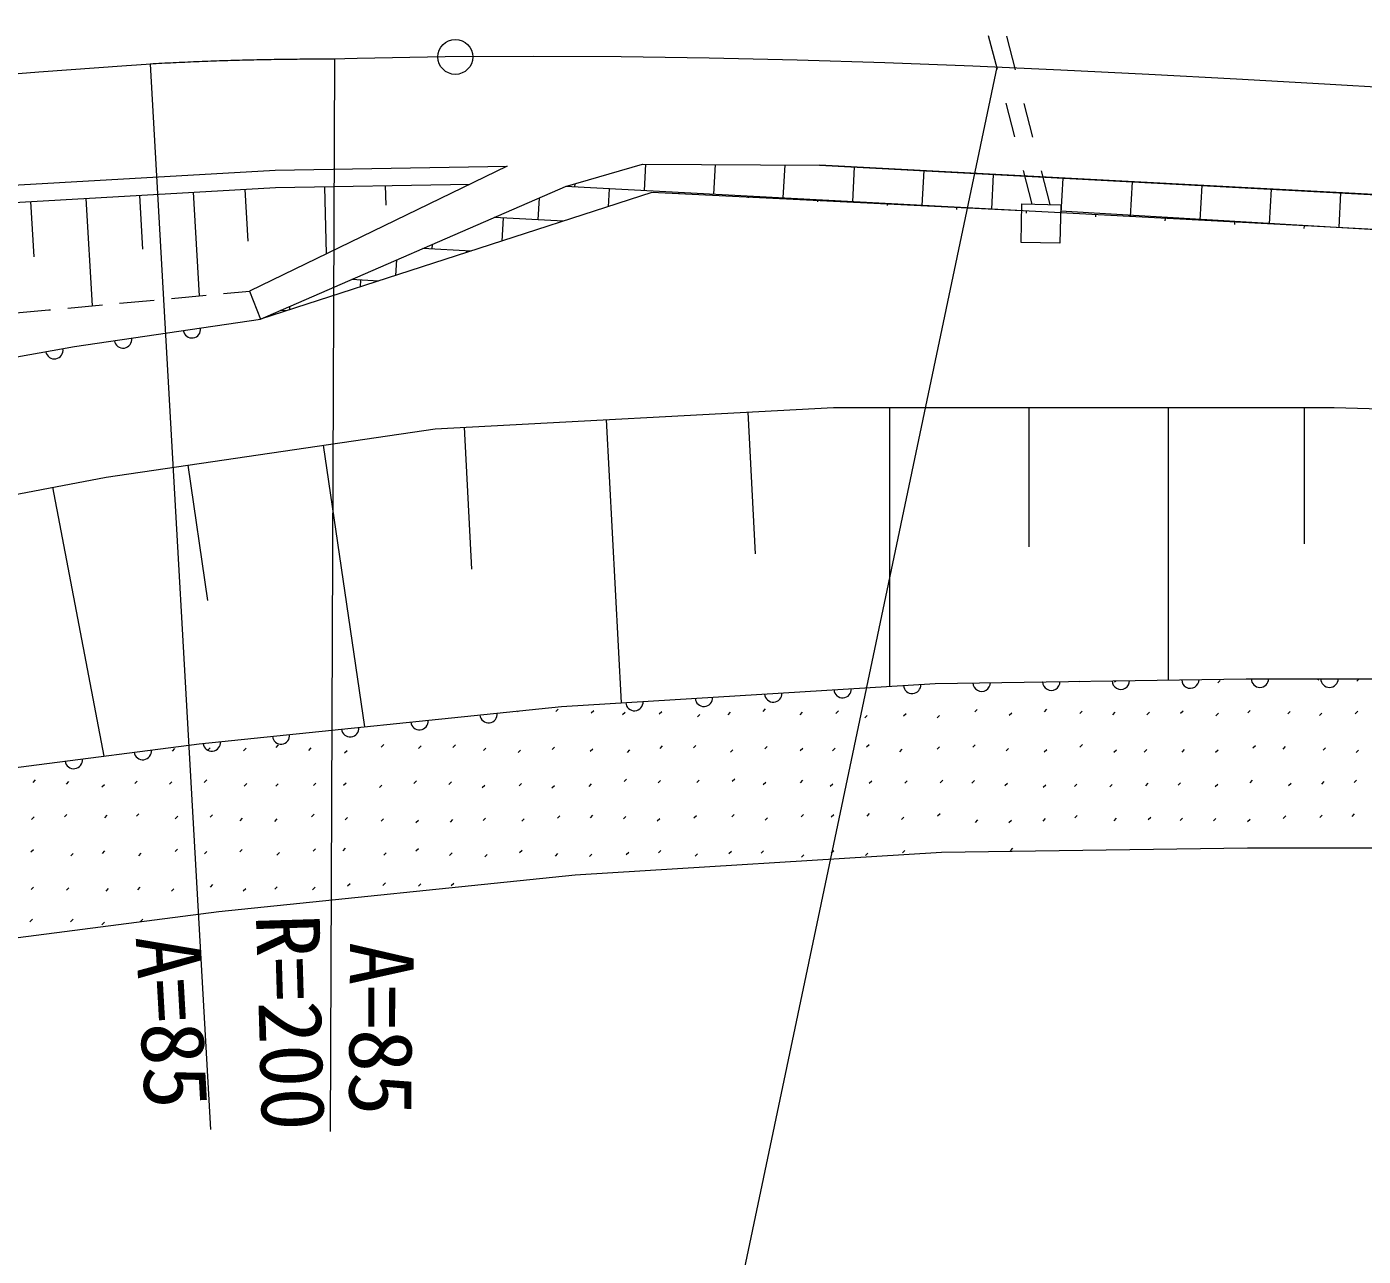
# Model space of a CAD drawing. Units: millimetres, scale not verified. Extents: x 40000 to 680000, y 20000 to 380000.
# Drawn here: x 353550 to 391972, y 259490 to 294826 of the extents above; entities that cross this region are included whole.
import ezdxf
from ezdxf.enums import TextEntityAlignment as Align

# ---------------------------------------------------------------- set-up
doc = ezdxf.new("R2010")
doc.units = ezdxf.units.MM
doc.header["$LTSCALE"] = 1000
doc.linetypes.add('LONG_DASHED_DOTTED', pattern=[15.25, 12, -1.5, 0.25, -1.5])
for name, color, linetype, lineweight in [('M-BGD', 7, 'Continuous', 13), ('M-BMK', 7, 'LONG_DASHED_DOTTED', 13), ('M-STR-HTXT', 7, 'Continuous', 13)]:
    doc.layers.add(name, color=color, linetype=linetype, lineweight=lineweight)
doc.styles.add('ＭＳ ゴシック', font='')
doc.styles.get('ＭＳ ゴシック').set_extended_font_data('MS Gothic')

msp = doc.modelspace()

# ---------------------------------------------------------------- linework, layer by layer
at = {"layer": 'M-BGD'}
for p, q in [((381453, 293600), (381202, 294568)), ((381972, 293590), (381721, 294558)), ((357102, 293753), (358829, 263131)), ((362398, 293892), (362270, 263077)), ((381953, 291664), (381703, 292632)), ((382472, 291654), (382222, 292622)), ((371335, 290873), (371295, 290117)), ((373338, 290864), (373292, 290011)), ((375340, 290855), (375289, 289905)), ((429057, 288046), (376341, 290850)), ((377340, 290797), (377287, 289798)), ((379337, 290691), (379284, 289692)), ((381334, 290584), (381281, 289586)), ((382454, 289727), (382204, 290696)), ((382973, 289718), (382723, 290686)), ((383331, 290478), (383278, 289480)), ((359824, 290153), (359910, 288666)), ((362111, 290229), (362157, 288298)), ((363853, 290260), (363873, 289701)), ((411702, 287968), (369039, 290237)), ((369303, 290313), (369298, 290223)), ((370296, 290170), (370269, 289654)), ((385328, 290372), (385275, 289373)), ((387326, 290266), (387272, 289267)), ((389323, 290160), (389270, 289161)), ((353660, 289800), (353751, 288210)), ((355249, 289891), (355426, 286803)), ((356793, 289979), (356882, 288436)), ((358337, 290068), (358508, 287093)), ((371520, 290058), (360268, 286423)), ((368280, 289908), (368246, 289278)), ((382153, 289539), (371520, 290058)), ((372294, 290064), (372291, 290016)), ((374291, 289958), (374288, 289906)), ((376288, 289852), (376285, 289797)), ((378285, 289745), (378282, 289687)), ((391320, 290053), (391267, 289055)), ((368983, 289239), (366986, 289345)), ((367248, 289331), (367212, 288667)), ((380282, 289639), (380279, 289578)), ((382279, 289533), (382276, 289468)), ((384277, 289427), (384273, 289359)), ((386274, 289320), (386270, 289249)), ((388271, 289214), (388267, 289140)), ((390268, 289108), (390264, 289030)), ((365204, 288570), (365197, 288439)), ((366322, 288379), (364934, 288453)), ((366196, 288386), (366193, 288337)), ((364179, 288124), (364155, 287679)), ((363660, 287519), (362883, 287560)), ((363147, 287546), (363136, 287350)), ((357714, 287018), (358710, 287112)), ((359208, 287159), (359953, 287229)), ((353233, 286609), (354188, 286687)), ((354188, 286687), (354230, 286691)), ((354727, 286738), (355723, 286831)), ((356221, 286878), (357216, 286972)), ((360998, 286659), (360831, 286668)), ((361104, 286787), (361099, 286692)), ((374278, 283750), (374494, 279680)), ((378351, 283881), (378351, 275872)), ((382355, 283881), (382355, 279876)), ((386359, 283881), (386359, 276054)), ((390273, 283881), (390273, 279967)), ((366123, 283318), (366339, 279233)), ((370208, 283534), (370639, 275393)), ((362068, 282800), (363256, 274706)), ((358176, 282229), (358747, 278337)), ((354295, 281592), (355767, 273864)), ((382755, 275997), (382758, 276000)), ((383805, 276001), (383819, 276016)), ((384822, 275996), (384857, 276031)), ((387787, 275971), (387857, 276042)), ((388740, 276070), (388757, 276087)), ((390671, 276050), (390708, 276087)), ((391787, 276015), (391858, 276086)), ((367655, 275141), (367673, 275159)), ((368757, 275144), (368827, 275214)), ((369777, 275104), (369848, 275175)), ((370679, 275056), (370750, 275127)), ((371734, 275080), (371804, 275151)), ((373712, 275053), (373782, 275124)), ((374720, 275150), (374790, 275221)), ((375779, 275055), (375849, 275126)), ((376813, 275094), (376883, 275165)), ((380805, 275133), (380875, 275204)), ((381794, 275042), (381864, 275113)), ((382807, 275140), (382878, 275210)), ((383822, 275087), (383893, 275158)), ((384773, 275052), (384843, 275123)), ((385752, 275053), (385823, 275124)), ((386722, 275097), (386793, 275168)), ((388649, 275109), (388720, 275180)), ((389802, 275079), (389873, 275149)), ((391742, 275083), (391813, 275154)), ((372833, 274992), (372904, 275062)), ((377641, 274964), (377712, 275034)), ((378756, 275021), (378827, 275092)), ((379718, 274960), (379789, 275031)), ((387736, 275025), (387807, 275095)), ((390714, 275028), (390785, 275099)), ((357740, 274011), (357811, 274082)), ((358755, 274033), (358826, 274103)), ((359783, 274021), (359854, 274091)), ((360718, 274114), (360789, 274185)), ((361659, 274029), (361729, 274100)), ((362688, 273956), (362758, 274027)), ((363742, 274124), (363813, 274195)), ((364815, 274086), (364886, 274157)), ((365802, 274113), (365873, 274184)), ((366679, 274025), (366749, 274096)), ((367673, 273964), (367744, 274035)), ((368654, 274054), (368725, 274124)), ((369750, 274006), (369820, 274076)), ((370821, 273972), (370891, 274042)), ((371757, 274086), (371828, 274157)), ((372715, 274101), (372786, 274172)), ((373778, 273978), (373848, 274049)), ((374767, 274069), (374837, 274140)), ((375788, 274025), (375859, 274096)), ((376716, 274018), (376786, 274089)), ((377695, 274130), (377766, 274201)), ((378646, 273990), (378716, 274060)), ((379718, 274065), (379789, 274135)), ((380743, 274117), (380813, 274188)), ((381703, 274013), (381774, 274084)), ((382802, 273983), (382873, 274054)), ((383828, 274125), (383899, 274196)), ((384803, 273974), (384873, 274044)), ((385675, 273982), (385746, 274053)), ((386762, 273982), (386833, 274053)), ((387726, 273974), (387797, 274045)), ((388799, 274098), (388870, 274169)), ((389669, 274066), (389740, 274137)), ((390820, 274034), (390890, 274105)), ((391765, 273966), (391836, 274036)), ((370720, 273135), (370791, 273206)), ((373833, 273143), (373904, 273214)), ((353731, 273109), (353802, 273180)), ((354690, 273060), (354761, 273131)), ((355711, 272981), (355781, 273051)), ((356655, 273077), (356726, 273148)), ((357655, 273055), (357725, 273126)), ((358653, 273109), (358724, 273180)), ((359802, 273004), (359873, 273074)), ((360707, 273002), (360777, 273072)), ((361789, 273018), (361859, 273089)), ((362659, 273030), (362730, 273101)), ((363691, 272960), (363762, 273030)), ((364679, 273082), (364750, 273153)), ((365686, 273052), (365757, 273123)), ((366645, 272959), (366716, 273030)), ((367701, 273009), (367772, 273080)), ((368648, 272953), (368719, 273024)), ((369717, 272993), (369787, 273064)), ((371701, 273096), (371772, 273167)), ((372810, 273106), (372881, 273177)), ((374722, 273044), (374793, 273115)), ((375791, 273098), (375861, 273169)), ((376648, 273001), (376719, 273072)), ((377771, 273085), (377842, 273155)), ((378791, 273087), (378862, 273158)), ((379810, 273099), (379881, 273169)), ((380723, 273090), (380794, 273161)), ((381671, 273016), (381741, 273087)), ((382773, 272971), (382844, 273041)), ((383671, 272989), (383742, 273059)), ((384686, 272978), (384757, 273048)), ((385718, 273015), (385789, 273085)), ((386648, 273028), (386719, 273099)), ((387717, 272989), (387788, 273060)), ((388720, 273099), (388791, 273169)), ((389823, 273020), (389894, 273091)), ((390780, 273061), (390851, 273132)), ((391708, 273102), (391779, 273173)), ((353691, 272046), (353762, 272117)), ((354636, 272115), (354707, 272186)), ((355793, 272092), (355864, 272163)), ((356704, 272137), (356775, 272208)), ((357819, 272065), (357890, 272135)), ((358820, 272110), (358890, 272181)), ((359682, 272009), (359753, 272080)), ((360679, 271988), (360749, 272058)), ((361739, 272122), (361810, 272192)), ((362701, 272031), (362771, 272102)), ((363739, 271994), (363810, 272065)), ((365727, 271968), (365797, 272039)), ((366671, 272012), (366742, 272082)), ((367780, 271994), (367851, 272064)), ((368808, 272078), (368879, 272149)), ((369752, 272092), (369823, 272163)), ((370705, 272061), (370776, 272131)), ((371677, 272002), (371748, 272072)), ((372729, 272088), (372799, 272159)), ((373817, 272120), (373888, 272191)), ((374776, 272019), (374847, 272090)), ((375811, 272120), (375882, 272191)), ((376678, 272120), (376748, 272190)), ((377708, 272141), (377779, 272211)), ((378693, 272041), (378764, 272112)), ((379736, 272148), (379807, 272218)), ((380825, 271959), (380896, 272029)), ((382769, 271998), (382840, 272069)), ((383680, 272091), (383751, 272162)), ((384811, 272008), (384882, 272079)), ((385789, 272042), (385860, 272112)), ((386708, 272011), (386778, 272081)), ((387666, 272000), (387736, 272070)), ((388646, 271982), (388717, 272052)), ((389671, 272075), (389741, 272146)), ((390722, 272102), (390792, 272172)), ((391653, 272130), (391724, 272201)), ((364738, 271954), (364809, 272025)), ((381786, 271953), (381857, 272024)), ((353670, 271112), (353741, 271182)), ((354818, 270997), (354889, 271067)), ((355723, 271069), (355794, 271139)), ((356768, 271001), (356839, 271071)), ((357812, 271122), (357883, 271193)), ((358656, 271052), (358727, 271122)), ((359674, 271111), (359745, 271181)), ((360742, 271020), (360813, 271090)), ((361783, 271130), (361854, 271200)), ((362646, 271145), (362716, 271216)), ((363812, 271017), (363883, 271088)), ((364739, 271143), (364810, 271213)), ((365704, 271012), (365775, 271083)), ((366714, 270967), (366785, 271038)), ((367720, 271092), (367791, 271163)), ((368747, 270992), (368818, 271063)), ((369729, 270976), (369799, 271047)), ((370786, 271036), (370857, 271107)), ((371709, 271085), (371779, 271156)), ((372762, 270989), (372833, 271060)), ((373737, 271066), (373808, 271137)), ((374664, 271071), (374734, 271142)), ((375823, 270959), (375893, 271029)), ((376678, 271084), (376749, 271155)), ((377661, 271004), (377732, 271074)), ((378725, 271082), (378796, 271153)), ((381829, 271145), (381900, 271216)), ((358833, 270100), (358904, 270170)), ((360682, 270037), (360752, 270107)), ((362772, 270133), (362843, 270203)), ((363788, 270148), (363859, 270218)), ((364811, 270126), (364882, 270197)), ((365754, 270147), (365825, 270217)), ((353673, 270031), (353744, 270101)), ((354689, 270010), (354759, 270080)), ((355834, 269986), (355904, 270057)), ((356739, 270026), (356809, 270097)), ((357707, 269984), (357778, 270055)), ((359773, 269988), (359844, 270059)), ((361767, 270025), (361837, 270096)), ((353643, 269105), (353714, 269176)), ((354810, 269103), (354881, 269174)), ((355711, 269020), (355782, 269091)), ((356814, 269105), (356883, 269174))]:
    msp.add_line(p, q, dxfattribs=at)
for points in [[(367359, 290822), (359953, 287229), (360268, 286423), (369034, 290235), (371251, 290873), (376341, 290850), (429057, 288046)], [(338772, 288802), (340182, 289009), (348290, 289993), (354488, 290348), (360687, 290703), (367359, 290822)], [(338850, 288309), (340249, 288514), (348334, 289495), (354517, 289849), (360705, 290204), (366289, 290303)], [(429057, 288046), (409801, 287959), (383269, 289522)], [(327704, 281212), (328487, 279955), (340376, 282718), (348120, 284419), (354923, 285634), (360268, 286423)], [(272394, 259768), (295206, 268094), (323079, 274236), (333110, 276855), (346728, 280151), (355835, 281886), (365290, 283273), (376739, 283881), (391138, 283881), (403935, 283520), (410140, 283120), (429680, 282896)], [(297876, 262179), (307417, 264781), (314183, 266516), (323316, 268354), (329872, 269826), (338962, 271483), (348703, 272951), (358511, 274219), (368919, 275286), (379662, 275954), (388602, 276087), (402414, 276087), (414690, 275687), (430503, 274286), (447770, 272226), (447256, 267304)], [(299186, 257988), (308479, 260448), (315221, 262088), (324333, 263959), (330862, 265214), (339774, 266796), (349376, 268144), (359070, 269397), (369318, 270448), (379848, 271102), (388639, 271233), (402334, 271233), (414397, 270840), (430002, 269457), (442445, 267973)]]:
    msp.add_lwpolyline(points, dxfattribs=at)
msp.add_lwpolyline([(382156, 289733), (383273, 289712), (383252, 288607), (382135, 288628)], close=True, dxfattribs=at)
for centre, start, end in [((356319, 285840), 188.4034, 8.4034), ((358297, 286132), 188.4034, 8.4034), ((354343, 285530), 190.1247, 10.1247), ((379003, 275913), 183.5542, 3.5542), ((381002, 275974), 180.8551, 0.8551), ((383002, 276004), 180.8551, 0.8551), ((385001, 276033), 180.8551, 0.8551), ((387001, 276063), 180.8551, 0.8551), ((389001, 276087), 180, 0), ((391001, 276087), 180, 0), ((373015, 275541), 183.5542, 3.5542), ((375011, 275665), 183.5542, 3.5542), ((377007, 275789), 183.5542, 3.5542), ((371019, 275417), 183.5542, 3.5542), ((364838, 274868), 185.856, 5.856), ((366827, 275072), 185.856, 5.856), ((360859, 274460), 185.856, 5.856), ((362848, 274664), 185.856, 5.856), ((356884, 274009), 187.3647, 7.3647), ((358869, 274256), 185.856, 5.856), ((354901, 273752), 187.3647, 7.3647)]:
    msp.add_arc(centre, 250, start, end, dxfattribs=at)
for points, knots in [([(368490, 329794), (369652, 328612), (370062, 328260), (371159, 327382), (372958, 325943), (374121, 325317), (376189, 324303), (378020, 323404), (379117, 323054), (381013, 322301), (383283, 321400), (384581, 320960), (386864, 320094), (390074, 318877), (391807, 318012), (395076, 316963), (398368, 315907), (400294, 315597), (403647, 314756), (406430, 314058), (407982, 313638), (410781, 313011), (413858, 312322), (415631, 312151), (418685, 311369), (421198, 310725), (422642, 310436), (425049, 309470), (426697, 308809), (427524, 308221), (429155, 307520), (430164, 307086), (430713, 306781), (431773, 306493), (434000, 305888), (435314, 305841), (437573, 305364), (439428, 304972), (440470, 304752), (442294, 304235), (444606, 303580), (445827, 302978), (448094, 302182), (449356, 301739), (450019, 301331), (451327, 301053), (452940, 300710), (453889, 300804), (455536, 300745), (459202, 300613), (461260, 300765), (464928, 300796), (468477, 300827), (470465, 300832), (474013, 300899), (476459, 300945), (477828, 301019), (480274, 301053), (484564, 301112), (486967, 300923), (491258, 300950), (492481, 300958), (493174, 300860), (494388, 301001), (495888, 301177), (496693, 301498), (498186, 301720), (500122, 302008), (501208, 302278), (503165, 302285), (505104, 302291), (506284, 302371), (508092, 301669), (509891, 300970), (510628, 300037), (512147, 298846), (513599, 297706), (514302, 296935), (515688, 295715), (517149, 294429), (517822, 293521), (519435, 292430), (520802, 291505), (521667, 291142), (523130, 290377), (525808, 288978), (527430, 288428), (530059, 286939), (532366, 285631), (533624, 284822), (535756, 283243), (537195, 282177), (537971, 281526), (539246, 280267), (540977, 278556), (541603, 277285), (543249, 275493), (544860, 273740), (545845, 272835), (547509, 271131), (549880, 268704), (550620, 267946), (553580, 264919)], [0, 0, 0, 0, 1, 1, 1, 2, 2, 2, 3, 3, 3, 4, 4, 4, 5, 5, 5, 6, 6, 6, 7, 7, 7, 8, 8, 8, 9, 9, 9, 10, 10, 10, 11, 11, 11, 12, 12, 12, 13, 13, 13, 14, 14, 14, 15, 15, 15, 16, 16, 16, 17, 17, 17, 18, 18, 18, 19, 19, 19, 20, 20, 20, 21, 21, 21, 22, 22, 22, 23, 23, 23, 24, 24, 24, 25, 25, 25, 26, 26, 26, 27, 27, 27, 28, 28, 28, 29, 29, 29, 30, 30, 30, 31, 31, 31, 32, 32, 32, 33, 33, 33, 34, 34, 34, 34]), ([(373874, 328874), (375635, 327352), (376268, 326856), (377977, 325820), (380091, 324538), (381456, 324136), (383780, 323293), (385788, 322565), (386943, 322242), (388992, 321635), (392740, 320524), (394877, 320031), (398637, 318954), (402084, 317967), (403970, 317254), (407441, 316349), (409953, 315694), (411390, 315451), (413915, 314849), (417702, 313945), (419855, 313546), (423588, 312440), (426267, 311646), (427700, 310990), (430339, 310071), (432527, 309310), (433726, 308801), (435945, 308137), (438919, 307247), (440654, 306998), (443644, 306163), (447003, 305225), (448792, 304378), (452172, 303518), (453288, 303234), (453909, 303023), (455054, 302886), (457367, 302610), (458686, 302751), (461015, 302728), (466891, 302671), (470181, 302927), (476057, 302926), (481578, 302924), (484671, 302861), (490191, 302768), (490854, 302756), (491229, 302655), (491889, 302728), (492673, 302815), (493090, 303000), (493863, 303162), (495556, 303518), (496489, 303815), (498205, 304031), (499583, 304204), (500374, 304053), (501759, 303952), (504210, 303773), (505642, 303829), (507996, 303123), (510269, 302441), (511435, 301681), (513405, 300359), (514876, 299372), (515473, 298524), (516840, 297398), (518290, 296204), (519050, 295454), (520630, 294437), (523461, 292615), (525190, 291825), (528175, 290267), (529685, 289479), (530561, 289097), (532083, 288333), (533181, 287782), (533848, 287567), (534886, 286912), (536206, 286078), (536952, 285578), (538045, 284464), (539498, 282982), (540004, 281883), (541322, 280279), (542737, 278556), (543582, 277634), (545072, 275976), (546706, 274157), (547652, 273167), (549336, 271396), (551364, 269263), (552036, 268595), (554605, 266010)], [0, 0, 0, 0, 1, 1, 1, 2, 2, 2, 3, 3, 3, 4, 4, 4, 5, 5, 5, 6, 6, 6, 7, 7, 7, 8, 8, 8, 9, 9, 9, 10, 10, 10, 11, 11, 11, 12, 12, 12, 13, 13, 13, 14, 14, 14, 15, 15, 15, 16, 16, 16, 17, 17, 17, 18, 18, 18, 19, 19, 19, 20, 20, 20, 21, 21, 21, 22, 22, 22, 23, 23, 23, 24, 24, 24, 25, 25, 25, 26, 26, 26, 27, 27, 27, 28, 28, 28, 29, 29, 29, 30, 30, 30, 31, 31, 31, 31]), ([(387440, 324336), (391554, 322911), (392705, 322560), (396114, 321534), (402136, 319720), (405641, 319183), (411727, 317597), (416168, 316439), (418651, 315770), (423070, 314528), (426492, 313565), (428362, 312859), (431810, 311992), (435251, 311128), (437234, 310883), (440684, 310057), (446624, 308637), (449737, 306913), (455763, 305921), (457626, 305614), (458680, 305339), (460567, 305387), (464570, 305490), (466779, 306071), (470775, 306321), (473533, 306494), (475086, 306546), (477848, 306455), (480808, 306356), (482427, 305735), (485387, 305654), (487863, 305586), (489256, 305669), (491726, 305854), (495440, 306132), (497477, 306992), (501200, 306922), (504799, 306854), (506981, 306773), (510274, 305320), (513277, 303996), (514578, 302538), (517213, 300583), (518923, 299315), (519575, 298182), (521417, 297114), (524958, 295059), (527342, 294696), (530958, 292777), (533289, 291539), (534631, 290829), (536629, 289107), (538630, 287383), (539429, 286081), (541100, 284036), (543689, 280866), (544674, 278726), (547323, 275605), (548981, 273651), (550015, 272644), (551863, 270867), (553362, 269425), (553887, 268953), (555806, 267289)], [0, 0, 0, 0, 1, 1, 1, 2, 2, 2, 3, 3, 3, 4, 4, 4, 5, 5, 5, 6, 6, 6, 7, 7, 7, 8, 8, 8, 9, 9, 9, 10, 10, 10, 11, 11, 11, 12, 12, 12, 13, 13, 13, 14, 14, 14, 15, 15, 15, 16, 16, 16, 17, 17, 17, 18, 18, 18, 19, 19, 19, 20, 20, 20, 21, 21, 21, 21])]:
    msp.add_open_spline(points, degree=3, knots=knots, dxfattribs=at)
at = {"layer": 'M-BMK'}
for points in [[(398431, 292710), (395906, 292868), (393381, 293025), (390856, 293177), (388330, 293322), (385804, 293458), (383277, 293583), (380750, 293695), (378222, 293791), (375693, 293869), (373164, 293927), (370635, 293962), (368105, 293973), (365575, 293957), (363046, 293912), (362338, 293894)], [(321273, 289407), (323775, 289787), (326276, 290164), (328778, 290537), (331281, 290904), (333786, 291261), (336292, 291608), (338800, 291941), (341309, 292259), (343821, 292558), (346336, 292838), (348852, 293096), (351371, 293328), (353893, 293535), (356416, 293712), (357123, 293756)]]:
    msp.add_lwpolyline(points, dxfattribs=at)
at = {"layer": 'M-BMK', "linetype": 'Continuous'}
msp.add_circle((365871, 293958), 500, dxfattribs=at)
at = {"layer": 'M-BMK'}
msp.add_arc((362035, 206277), 87615, 89.76305, 93.22762, dxfattribs=at)
at = {"layer": 'M-STR-HTXT'}
msp.add_lwpolyline([(381436, 293665), (372275, 250093), (405747, 250093)], dxfattribs=at)

# ---------------------------------------------------------------- texts
at = {"layer": 'M-BGD', "style": 'ＭＳ ゴシック'}
for s, rotation, p in [('R=200', 271.697, (359679, 266171)), ('A=85', 269.763, (362282, 266031))]:
    msp.add_text(s, height=1833, rotation=rotation, dxfattribs=at).set_placement(p, align=Align.BOTTOM_CENTER)
msp.add_text('A=85', height=1833, rotation=273.228, dxfattribs=at).set_placement((358652, 266280), align=Align.TOP_CENTER)

doc.saveas('drawing.dxf')
